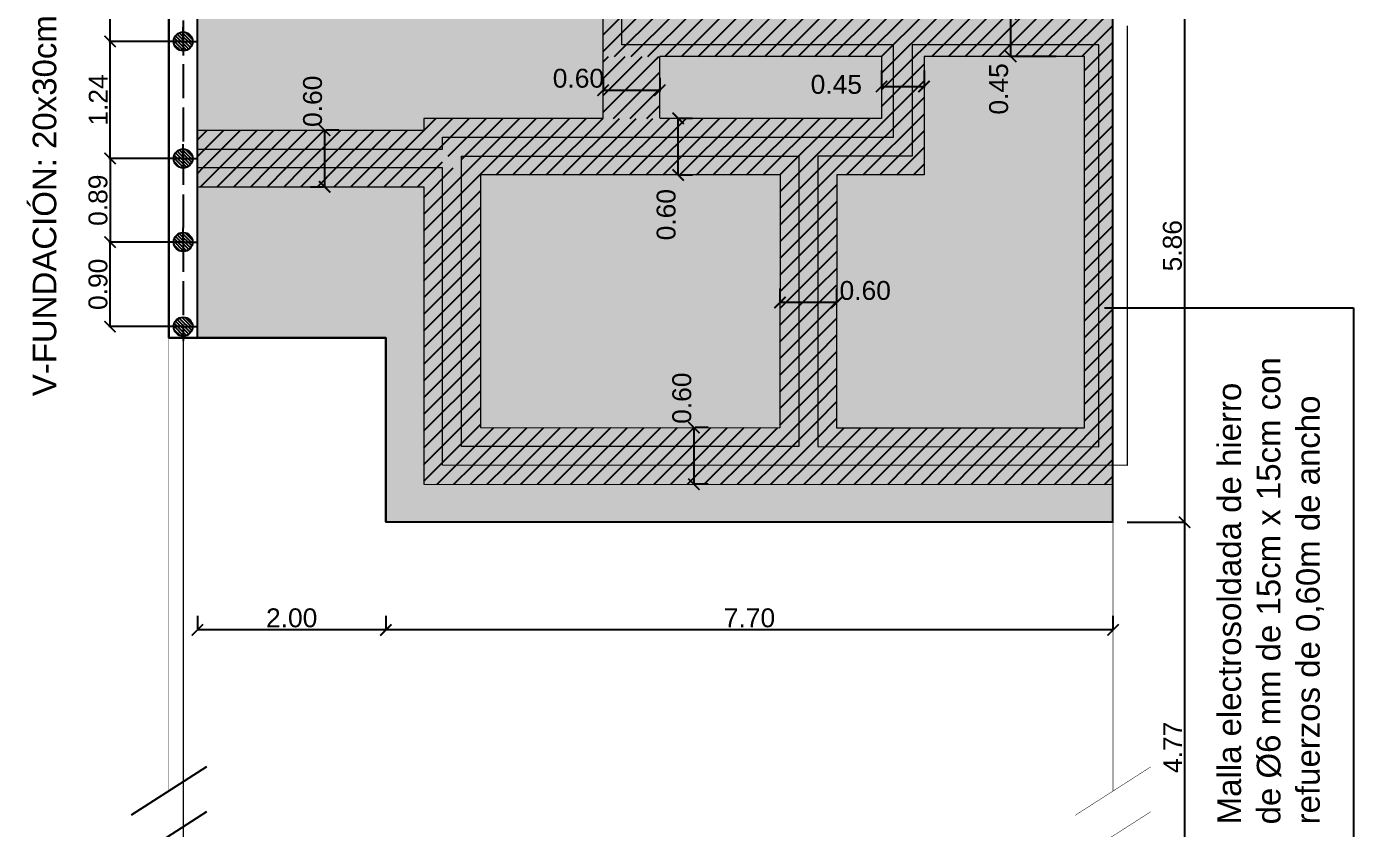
# Model space of a CAD drawing. Header units: millimetres. Extents: x 157 to 449, y 13 to 189.
# Drawn here: x 229.57 to 243.63, y 136.63 to 145.14 of the extents above; entities that cross this region are included whole.
import ezdxf

# ---------------------------------------------------------------- set-up
doc = ezdxf.new("R2010")
doc.units = ezdxf.units.MM
doc.header["$LTSCALE"] = 0.1
doc.header["$MEASUREMENT"] = 0
doc.header["$PDMODE"] = 3
doc.header["$PDSIZE"] = 0.1
for name, pattern in [('ACAD_ISO02W100', [15, 12, -3]), ('ACAD_ISO04W100', [30, 24, -3, 0, -3]), ('ACAD_ISO10W100', [18, 12, -3, 0, -3])]:
    doc.linetypes.add(name, pattern=pattern)
doc.layers.get('DEFPOINTS').update_dxf_attribs({"color": 1})
for name, color, linetype in [('11.Ejes', 1, 'ACAD_ISO04W100'), ('armadura', 10, 'Continuous'), ('CONT_PLATEA', 4, 'Continuous'), ('EJES', 6, 'Continuous'), ('Funadciones', 7, 'Continuous'), ('FUNDACIONES-COTAS', 3, 'Continuous'), ('FUNDACIONES-TEXTOS', 2, 'Continuous'), ('POLILINEA SUP', 150, 'Continuous'), ('vigas de encadenado', 2, 'Continuous')]:
    doc.layers.add(name, color=color, linetype=linetype)
for name, color, linetype, lineweight in [('17.Sombras', 8, 'Continuous', 5), ('CONT_MURO', 3, 'Continuous', 0), ('SOMBRA', 1, 'Continuous', 0)]:
    doc.layers.add(name, color=color, linetype=linetype, lineweight=lineweight)
doc.styles.add('Arial20', font='arial.ttf', dxfattribs={"height": 0.2})
doc.dimstyles.new('COTA-1-100', dxfattribs={"dimtxt": 0.2, "dimasz": 0.12, "dimexe": 0.012, "dimexo": 0.15, "dimgap": 0.025, "dimtad": 1, "dimzin": 0, "dimdsep": 46, "dimtxsty": 'Arial20', "dimblk1": 'ARCHTICK', "dimblk2": 'ARCHTICK', "dimsah": 1, "dimcen": 0.09, "dimclrd": 256, "dimclre": 256, "dimclrt": 256, "dimazin": 0, "dimtfac": 1, "dimtofl": 0, "dimtmove": 2, "dimatfit": 3, "dimldrblk": 'ARCHTICK', "dimfxl": 1, "dimtolj": 1, "dimtzin": 0, "dimarcsym": 0})

# ---------------------------------------------------------------- blocks, each defined once
blk = doc.blocks.new('_ARCHTICK')
at = {"color": 0, "linetype": 'ByBlock', "const_width": 0.15}
blk.add_lwpolyline([(-0.5, -0.5), (0.5, 0.5)], dxfattribs=at)
blk = doc.blocks.new('*D55')
at = {"layer": 'DEFPOINTS', "color": 0, "transparency": 16777216}
for p in [(241.081, 145.747), (241.081, 139.889), (241.839, 139.889)]:
    blk.add_point(p, dxfattribs=at)
at = {"layer": 'FUNDACIONES-COTAS', "lineweight": -2, "transparency": 16777216}
for p, q in [((241.231, 145.747), (241.851, 145.747)), ((241.839, 145.747), (241.839, 139.889)), ((241.231, 139.889), (241.851, 139.889))]:
    blk.add_line(p, q, dxfattribs=at)
at = {"layer": 'FUNDACIONES-COTAS', "lineweight": -2, "transparency": 16777216, "xscale": 0.12, "yscale": 0.12, "zscale": 0.12}
for p, rotation in [((241.839, 145.747), 90), ((241.839, 139.889), 270)]:
    blk.add_blockref('_ARCHTICK', p, dxfattribs=dict(at, rotation=rotation))
at = {"layer": 'FUNDACIONES-COTAS', "transparency": 16777216, "insert": (241.711, 142.818), "char_height": 0.2, "attachment_point": 5, "rotation": 90, "style": 'Arial20'}
blk.add_mtext('\\A1;5.86', dxfattribs=at)
blk = doc.blocks.new('*D49')
at = {"layer": 'DEFPOINTS', "color": 0, "transparency": 16777216}
for p in [(236.476, 144.167), (236.476, 144.167), (236.476, 143.567)]:
    blk.add_point(p, dxfattribs=at)
at = {"layer": 'FUNDACIONES-COTAS', "lineweight": -2, "transparency": 16777216}
for p, q in [((236.476, 143.567), (236.476, 144.167)), ((236.626, 144.167), (236.488, 144.167)), ((236.626, 143.567), (236.488, 143.567))]:
    blk.add_line(p, q, dxfattribs=at)
at = {"layer": 'FUNDACIONES-COTAS', "lineweight": -2, "transparency": 16777216, "xscale": 0.12, "yscale": 0.12, "zscale": 0.12}
for p, rotation in [((236.476, 144.167), 90), ((236.476, 143.567), 270)]:
    blk.add_blockref('_ARCHTICK', p, dxfattribs=dict(at, rotation=rotation))
at = {"layer": 'FUNDACIONES-COTAS', "transparency": 16777216, "insert": (236.349, 143.147), "char_height": 0.2, "attachment_point": 5, "rotation": 90, "style": 'Arial20'}
blk.add_mtext('\\A1;0.60', dxfattribs=at)
blk = doc.blocks.new('*D50')
at = {"layer": 'DEFPOINTS', "color": 0, "transparency": 16777216}
for p in [(232.731, 144.042), (232.731, 143.442), (232.731, 143.442)]:
    blk.add_point(p, dxfattribs=at)
at = {"layer": 'FUNDACIONES-COTAS', "lineweight": -2, "transparency": 16777216}
for p, q in [((232.731, 144.042), (232.731, 143.442)), ((232.881, 144.042), (232.743, 144.042)), ((232.581, 143.442), (232.719, 143.442))]:
    blk.add_line(p, q, dxfattribs=at)
at = {"layer": 'FUNDACIONES-COTAS', "lineweight": -2, "transparency": 16777216, "xscale": 0.12, "yscale": 0.12, "zscale": 0.12}
for p, rotation in [((232.731, 144.042), 90), ((232.731, 143.442), 270)]:
    blk.add_blockref('_ARCHTICK', p, dxfattribs=dict(at, rotation=rotation))
at = {"layer": 'FUNDACIONES-COTAS', "transparency": 16777216, "insert": (232.604, 144.348), "char_height": 0.2, "attachment_point": 5, "rotation": 90, "style": 'Arial20'}
blk.add_mtext('\\A1;0.60', dxfattribs=at)
blk = doc.blocks.new('*D51')
at = {"layer": 'DEFPOINTS', "color": 0, "transparency": 16777216}
for p in [(233.38, 138.748), (233.38, 138.748), (241.081, 138.748)]:
    blk.add_point(p, dxfattribs=at)
at = {"layer": 'FUNDACIONES-COTAS', "lineweight": -2, "transparency": 16777216}
for p, q in [((233.38, 138.898), (233.38, 138.76)), ((241.081, 138.898), (241.081, 138.76)), ((241.081, 138.748), (233.38, 138.748))]:
    blk.add_line(p, q, dxfattribs=at)
at = {"layer": 'FUNDACIONES-COTAS', "lineweight": -2, "transparency": 16777216, "xscale": 0.12, "yscale": 0.12, "zscale": 0.12, "rotation": 180}
blk.add_blockref('_ARCHTICK', (233.38, 138.748), dxfattribs=at)
at = {"layer": 'FUNDACIONES-COTAS', "lineweight": -2, "transparency": 16777216, "xscale": 0.12, "yscale": 0.12, "zscale": 0.12}
blk.add_blockref('_ARCHTICK', (241.081, 138.748), dxfattribs=at)
at = {"layer": 'FUNDACIONES-COTAS', "transparency": 16777216, "insert": (237.231, 138.875), "char_height": 0.2, "attachment_point": 5, "style": 'Arial20'}
blk.add_mtext('\\A1;7.70', dxfattribs=at)
blk = doc.blocks.new('*D52')
at = {"layer": 'DEFPOINTS', "color": 0, "transparency": 16777216}
for p in [(231.384, 138.748), (231.384, 138.748), (233.38, 138.748)]:
    blk.add_point(p, dxfattribs=at)
at = {"layer": 'FUNDACIONES-COTAS', "lineweight": -2, "transparency": 16777216}
for p, q in [((231.384, 138.898), (231.384, 138.76)), ((233.38, 138.898), (233.38, 138.76)), ((233.38, 138.748), (231.384, 138.748))]:
    blk.add_line(p, q, dxfattribs=at)
at = {"layer": 'FUNDACIONES-COTAS', "lineweight": -2, "transparency": 16777216, "xscale": 0.12, "yscale": 0.12, "zscale": 0.12, "rotation": 180}
blk.add_blockref('_ARCHTICK', (231.384, 138.748), dxfattribs=at)
at = {"layer": 'FUNDACIONES-COTAS', "lineweight": -2, "transparency": 16777216, "xscale": 0.12, "yscale": 0.12, "zscale": 0.12}
blk.add_blockref('_ARCHTICK', (233.38, 138.748), dxfattribs=at)
at = {"layer": 'FUNDACIONES-COTAS', "transparency": 16777216, "insert": (232.382, 138.875), "char_height": 0.2, "attachment_point": 5, "style": 'Arial20'}
blk.add_mtext('\\A1;2.00', dxfattribs=at)
blk = doc.blocks.new('*D53')
at = {"layer": 'DEFPOINTS', "color": 0, "transparency": 16777216}
for p in [(236.642, 140.891), (236.642, 140.291), (236.642, 140.291)]:
    blk.add_point(p, dxfattribs=at)
at = {"layer": 'FUNDACIONES-COTAS', "lineweight": -2, "transparency": 16777216}
for p, q in [((236.642, 140.891), (236.642, 140.291)), ((236.792, 140.891), (236.654, 140.891)), ((236.792, 140.291), (236.654, 140.291))]:
    blk.add_line(p, q, dxfattribs=at)
at = {"layer": 'FUNDACIONES-COTAS', "lineweight": -2, "transparency": 16777216, "xscale": 0.12, "yscale": 0.12, "zscale": 0.12}
for p, rotation in [((236.642, 140.891), 90), ((236.642, 140.291), 270)]:
    blk.add_blockref('_ARCHTICK', p, dxfattribs=dict(at, rotation=rotation))
at = {"layer": 'FUNDACIONES-COTAS', "transparency": 16777216, "insert": (236.515, 141.203), "char_height": 0.2, "attachment_point": 5, "rotation": 90, "style": 'Arial20'}
blk.add_mtext('\\A1;0.60', dxfattribs=at)
blk = doc.blocks.new('*D54')
at = {"layer": 'DEFPOINTS', "color": 0, "transparency": 16777216}
for p in [(237.554, 142.216), (237.554, 142.216), (238.154, 142.216)]:
    blk.add_point(p, dxfattribs=at)
at = {"layer": 'FUNDACIONES-COTAS', "lineweight": -2, "transparency": 16777216}
for p, q in [((237.554, 142.366), (237.554, 142.228)), ((238.154, 142.366), (238.154, 142.228)), ((238.154, 142.216), (237.554, 142.216))]:
    blk.add_line(p, q, dxfattribs=at)
at = {"layer": 'FUNDACIONES-COTAS', "lineweight": -2, "transparency": 16777216, "xscale": 0.12, "yscale": 0.12, "zscale": 0.12, "rotation": 180}
blk.add_blockref('_ARCHTICK', (237.554, 142.216), dxfattribs=at)
at = {"layer": 'FUNDACIONES-COTAS', "lineweight": -2, "transparency": 16777216, "xscale": 0.12, "yscale": 0.12, "zscale": 0.12}
blk.add_blockref('_ARCHTICK', (238.154, 142.216), dxfattribs=at)
at = {"layer": 'FUNDACIONES-COTAS', "transparency": 16777216, "insert": (238.457, 142.343), "char_height": 0.2, "attachment_point": 5, "style": 'Arial20'}
blk.add_mtext('\\A1;0.60', dxfattribs=at)
blk = doc.blocks.new('*D62')
at = {"layer": 'DEFPOINTS', "color": 0, "transparency": 16777216}
for p in [(239.998, 145.273), (240.631, 145.273), (240.631, 144.823)]:
    blk.add_point(p, dxfattribs=at)
at = {"layer": 'FUNDACIONES-COTAS', "lineweight": -2, "transparency": 16777216}
for p, q in [((240.481, 145.273), (239.986, 145.273)), ((239.998, 144.823), (239.998, 145.273)), ((240.481, 144.823), (239.986, 144.823))]:
    blk.add_line(p, q, dxfattribs=at)
at = {"layer": 'FUNDACIONES-COTAS', "lineweight": -2, "transparency": 16777216, "xscale": 0.12, "yscale": 0.12, "zscale": 0.12}
for p, rotation in [((239.998, 145.273), 90), ((239.998, 144.823), 270)]:
    blk.add_blockref('_ARCHTICK', p, dxfattribs=dict(at, rotation=rotation))
at = {"layer": 'FUNDACIONES-COTAS', "transparency": 16777216, "insert": (239.871, 144.479), "char_height": 0.2, "attachment_point": 5, "rotation": 90, "style": 'Arial20'}
blk.add_mtext('\\A1;0.45', dxfattribs=at)
blk = doc.blocks.new('*D63')
at = {"layer": 'DEFPOINTS', "color": 0, "transparency": 16777216}
for p in [(235.68, 144.748), (236.28, 144.748), (235.68, 144.464)]:
    blk.add_point(p, dxfattribs=at)
at = {"layer": 'FUNDACIONES-COTAS', "lineweight": -2, "transparency": 16777216}
for p, q in [((235.68, 144.598), (235.68, 144.452)), ((236.28, 144.598), (236.28, 144.452)), ((236.28, 144.464), (235.68, 144.464))]:
    blk.add_line(p, q, dxfattribs=at)
at = {"layer": 'FUNDACIONES-COTAS', "lineweight": -2, "transparency": 16777216, "xscale": 0.12, "yscale": 0.12, "zscale": 0.12, "rotation": 180}
blk.add_blockref('_ARCHTICK', (235.68, 144.464), dxfattribs=at)
at = {"layer": 'FUNDACIONES-COTAS', "lineweight": -2, "transparency": 16777216, "xscale": 0.12, "yscale": 0.12, "zscale": 0.12}
blk.add_blockref('_ARCHTICK', (236.28, 144.464), dxfattribs=at)
at = {"layer": 'FUNDACIONES-COTAS', "transparency": 16777216, "insert": (235.419, 144.591), "char_height": 0.2, "attachment_point": 5, "style": 'Arial20'}
blk.add_mtext('\\A1;0.60', dxfattribs=at)
blk = doc.blocks.new('*D64')
at = {"layer": 'DEFPOINTS', "color": 0, "transparency": 16777216}
for p in [(241.081, 139.889), (241.081, 135.119), (241.839, 135.119)]:
    blk.add_point(p, dxfattribs=at)
at = {"layer": 'FUNDACIONES-COTAS', "lineweight": -2, "transparency": 16777216}
for p, q in [((241.231, 139.889), (241.851, 139.889)), ((241.839, 139.889), (241.839, 135.119)), ((241.231, 135.119), (241.851, 135.119))]:
    blk.add_line(p, q, dxfattribs=at)
at = {"layer": 'FUNDACIONES-COTAS', "lineweight": -2, "transparency": 16777216, "xscale": 0.12, "yscale": 0.12, "zscale": 0.12}
for p, rotation in [((241.839, 139.889), 90), ((241.839, 135.119), 270)]:
    blk.add_blockref('_ARCHTICK', p, dxfattribs=dict(at, rotation=rotation))
at = {"layer": 'FUNDACIONES-COTAS', "transparency": 16777216, "insert": (241.714, 137.504), "char_height": 0.2, "attachment_point": 5, "rotation": 90, "style": 'Arial20'}
blk.add_mtext('\\A1;4.77', dxfattribs=at)
blk = doc.blocks.new('*D262')
at = {"layer": 'DEFPOINTS', "color": 0, "transparency": 16777216}
for p in [(230.458, 142.857), (231.232, 142.857), (231.232, 141.961)]:
    blk.add_point(p, dxfattribs=at)
at = {"layer": 'FUNDACIONES-COTAS', "lineweight": -2, "transparency": 16777216}
for p, q in [((231.082, 142.857), (230.446, 142.857)), ((230.458, 141.961), (230.458, 142.857)), ((231.082, 141.961), (230.446, 141.961))]:
    blk.add_line(p, q, dxfattribs=at)
at = {"layer": 'FUNDACIONES-COTAS', "lineweight": -2, "transparency": 16777216, "xscale": 0.12, "yscale": 0.12, "zscale": 0.12}
for p, rotation in [((230.458, 142.857), 90), ((230.458, 141.961), 270)]:
    blk.add_blockref('_ARCHTICK', p, dxfattribs=dict(at, rotation=rotation))
at = {"layer": 'FUNDACIONES-COTAS', "transparency": 16777216, "insert": (230.331, 142.409), "char_height": 0.2, "attachment_point": 5, "rotation": 90, "style": 'Arial20'}
blk.add_mtext('\\A1;0.90', dxfattribs=at)
blk = doc.blocks.new('*D263')
at = {"layer": 'DEFPOINTS', "color": 0, "transparency": 16777216}
for p in [(231.232, 143.743), (230.458, 142.857), (231.232, 142.857)]:
    blk.add_point(p, dxfattribs=at)
at = {"layer": 'FUNDACIONES-COTAS', "lineweight": -2, "transparency": 16777216}
for p, q in [((231.082, 143.743), (230.446, 143.743)), ((230.458, 143.743), (230.458, 142.857)), ((231.082, 142.857), (230.446, 142.857))]:
    blk.add_line(p, q, dxfattribs=at)
at = {"layer": 'FUNDACIONES-COTAS', "lineweight": -2, "transparency": 16777216, "xscale": 0.12, "yscale": 0.12, "zscale": 0.12}
for p, rotation in [((230.458, 143.743), 90), ((230.458, 142.857), 270)]:
    blk.add_blockref('_ARCHTICK', p, dxfattribs=dict(at, rotation=rotation))
at = {"layer": 'FUNDACIONES-COTAS', "transparency": 16777216, "insert": (230.331, 143.3), "char_height": 0.2, "attachment_point": 5, "rotation": 90, "style": 'Arial20'}
blk.add_mtext('\\A1;0.89', dxfattribs=at)
blk = doc.blocks.new('*D264')
at = {"layer": 'DEFPOINTS', "color": 0, "transparency": 16777216}
for p in [(230.458, 144.982), (231.232, 144.982), (231.232, 143.743)]:
    blk.add_point(p, dxfattribs=at)
at = {"layer": 'FUNDACIONES-COTAS', "lineweight": -2, "transparency": 16777216}
for p, q in [((231.082, 144.982), (230.446, 144.982)), ((230.458, 143.743), (230.458, 144.982)), ((231.082, 143.743), (230.446, 143.743))]:
    blk.add_line(p, q, dxfattribs=at)
at = {"layer": 'FUNDACIONES-COTAS', "lineweight": -2, "transparency": 16777216, "xscale": 0.12, "yscale": 0.12, "zscale": 0.12}
for p, rotation in [((230.458, 144.982), 90), ((230.458, 143.743), 270)]:
    blk.add_blockref('_ARCHTICK', p, dxfattribs=dict(at, rotation=rotation))
at = {"layer": 'FUNDACIONES-COTAS', "transparency": 16777216, "insert": (230.333, 144.362), "char_height": 0.2, "attachment_point": 5, "rotation": 90, "style": 'Arial20'}
blk.add_mtext('\\A1;1.24', dxfattribs=at)
blk = doc.blocks.new('*D265')
at = {"layer": 'DEFPOINTS', "color": 0, "transparency": 16777216}
for p in [(230.458, 146.202), (231.232, 146.202), (231.232, 144.982)]:
    blk.add_point(p, dxfattribs=at)
at = {"layer": 'FUNDACIONES-COTAS', "lineweight": -2, "transparency": 16777216}
for p, q in [((231.082, 146.202), (230.446, 146.202)), ((230.458, 144.982), (230.458, 146.202)), ((231.082, 144.982), (230.446, 144.982))]:
    blk.add_line(p, q, dxfattribs=at)
at = {"layer": 'FUNDACIONES-COTAS', "lineweight": -2, "transparency": 16777216, "xscale": 0.12, "yscale": 0.12, "zscale": 0.12}
for p, rotation in [((230.458, 146.202), 90), ((230.458, 144.982), 270)]:
    blk.add_blockref('_ARCHTICK', p, dxfattribs=dict(at, rotation=rotation))
at = {"layer": 'FUNDACIONES-COTAS', "transparency": 16777216, "insert": (230.333, 145.592), "char_height": 0.2, "attachment_point": 5, "rotation": 90, "style": 'Arial20'}
blk.add_mtext('\\A1;1.22', dxfattribs=at)
blk = doc.blocks.new('*D393')
at = {"layer": 'DEFPOINTS', "color": 0, "transparency": 16777216}
for p in [(238.63, 144.823), (239.08, 144.823), (239.08, 144.505)]:
    blk.add_point(p, dxfattribs=at)
at = {"layer": 'FUNDACIONES-COTAS', "lineweight": -2, "transparency": 16777216}
for p, q in [((238.63, 144.673), (238.63, 144.493)), ((239.08, 144.673), (239.08, 144.493)), ((238.63, 144.505), (239.08, 144.505))]:
    blk.add_line(p, q, dxfattribs=at)
at = {"layer": 'FUNDACIONES-COTAS', "lineweight": -2, "transparency": 16777216, "xscale": 0.12, "yscale": 0.12, "zscale": 0.12, "rotation": 180}
blk.add_blockref('_ARCHTICK', (238.63, 144.505), dxfattribs=at)
at = {"layer": 'FUNDACIONES-COTAS', "lineweight": -2, "transparency": 16777216, "xscale": 0.12, "yscale": 0.12, "zscale": 0.12}
blk.add_blockref('_ARCHTICK', (239.08, 144.505), dxfattribs=at)
at = {"layer": 'FUNDACIONES-COTAS', "transparency": 16777216, "insert": (238.151, 144.526), "char_height": 0.2, "attachment_point": 5, "style": 'Arial20'}
blk.add_mtext('\\A1;0.45', dxfattribs=at)

msp = doc.modelspace()

# ---------------------------------------------------------------- hatches: boundary and pattern name
at = {"layer": 'armadura'}
h = msp.add_hatch(dxfattribs=at)
h.set_pattern_fill('ANSI31', color=256)
h.set_pattern_definition([(45, (2747.74815, 1804.8812), (-0.0883883476, 0.0883883476), [])])
h.paths.add_polyline_path([(236.2802, 148.9425), (231.3822, 148.9424), (231.3822, 148.5424), (235.8802, 148.5425), (235.8802, 147.5457), (237.8801, 147.5457), (237.8802, 144.9473), (241.0811, 144.9473), (241.0811, 145.2725), (238.0052, 145.2725), (238.0051, 147.8707), (236.2802, 147.8707)])
h.paths.add_polyline_path([(241.0811, 140.489), (234.1802, 140.4924), (234.1802, 143.6424), (231.3828, 143.6425), (231.3829, 143.4425), (233.7802, 143.4425), (233.7802, 140.2923), (241.0811, 140.289)])
h.paths.add_polyline_path([(233.9802, 143.7674), (238.9552, 143.7674), (238.9552, 144.9473), (235.8802, 144.9473), (235.8802, 147.5457), (235.8802, 148.5425), (231.3822, 148.5424), (231.3822, 148.3424), (235.6802, 148.3425), (235.6802, 144.8225), (238.6302, 144.8225), (238.6302, 144.1674), (233.7802, 144.1674), (233.7802, 144.0425), (231.3828, 144.0425), (231.3828, 143.6425), (233.9802, 143.6424)])
h.paths.add_polyline_path([(237.9551, 143.7674), (234.1802, 143.7674), (234.1802, 140.4915), (237.9536, 140.4898)])
h.paths.add_polyline_path([(234.3802, 143.5674), (237.555, 143.5674), (237.5537, 140.8907), (234.3802, 140.8923)], flags=16)
h.paths.add_polyline_path([(241.0811, 144.9473), (238.9552, 144.9473), (238.9552, 143.7674), (237.9551, 143.7674), (237.9536, 140.4907), (241.0811, 140.489)])
h.paths.add_polyline_path([(238.155, 143.5674), (239.0802, 143.5674), (239.0802, 144.8225), (240.7811, 144.8225), (240.7811, 140.8892), (238.1537, 140.8904)], flags=16)
h.paths.add_polyline_path([(237.8801, 147.5457), (235.8802, 147.5457), (235.8802, 144.9473), (237.8802, 144.9473)], flags=16)
h.paths.add_polyline_path([(237.5551, 147.4207), (237.5552, 145.2725), (236.2802, 145.2725), (236.2802, 147.4207)], flags=17)
h = msp.add_hatch(dxfattribs=at)
h.set_pattern_fill('ANSI31', color=256)
h.set_pattern_definition([(45, (236.01414, 144.39129), (-0.088388, 0.088388), [])])
h.paths.add_polyline_path([(236.2802, 144.8234), (235.6802, 144.8234), (235.6802, 144.1674), (236.2802, 144.1674)])
at = {"layer": 'Funadciones'}
h = msp.add_hatch(dxfattribs=at)
h.set_pattern_fill('_USER', color=1, scale=0.025, angle=45, style=0, pattern_type=0)
h.set_pattern_definition([(135, (1221.58397, -285.46823), (0.01767766953, 0.01767766953), [])])
h.paths.add_polyline_path([(231.3321, 144.9824, 1), (231.1321, 144.9824, 1)])
h = msp.add_hatch(dxfattribs=at)
h.set_pattern_fill('_USER', color=1, scale=0.025, angle=45, style=0, pattern_type=0)
h.set_pattern_definition([(135, (1221.583777, -286.708174), (0.01767766953, 0.01767766953), [])])
h.paths.add_polyline_path([(231.332, 143.7425, 1), (231.132, 143.7425, 1)])
h = msp.add_hatch(dxfattribs=at)
h.set_pattern_fill('_USER', color=1, scale=0.025, angle=45, style=0, pattern_type=0)
h.set_pattern_definition([(135, (1221.58378, -287.593357), (0.01767766953, 0.01767766953), [])])
h.paths.add_polyline_path([(231.332, 142.8573, 1), (231.132, 142.8573, 1)])
h = msp.add_hatch(dxfattribs=at)
h.set_pattern_fill('_USER', color=1, scale=0.025, angle=45, style=0, pattern_type=0)
h.set_pattern_definition([(135, (1221.583785, -288.489728), (0.01767766953, 0.01767766953), [])])
h.paths.add_polyline_path([(231.332, 141.9609, 1), (231.132, 141.9609, 1)])
at = {"layer": 'SOMBRA', "true_color": 0xafd9aa, "transparency": 33554585}
h = msp.add_hatch(color=9, dxfattribs=at)
h.dxf.hatch_style = 1
h.paths.add_polyline_path([(241.0811, 148.9902), (241.0811, 145.7473), (239.7806, 145.7473), (238.4801, 145.7473), (238.4721, 149.3345), (231.3831, 149.3424), (231.3831, 141.8427), (233.3802, 141.8427), (233.3801, 139.8927), (241.0811, 139.889)])

# ---------------------------------------------------------------- linework, layer by layer
at = {"layer": '11.Ejes', "ltscale": 0.5}
for p, q in [((231.2321, 144.9824), (231.2321, 145.1324)), ((231.2321, 144.9824), (231.0821, 144.9824)), ((231.2321, 144.9824), (231.3821, 144.9824)), ((231.2321, 144.9824), (231.2321, 144.8324)), ((231.232, 143.7425), (231.232, 143.8925)), ((231.232, 143.7425), (231.082, 143.7425)), ((231.232, 143.7425), (231.382, 143.7425)), ((231.232, 143.7425), (231.232, 143.5925)), ((231.232, 142.8573), (231.232, 143.0073)), ((231.232, 142.8573), (231.082, 142.8573)), ((231.232, 142.8573), (231.382, 142.8573)), ((231.232, 142.8573), (231.232, 142.7073)), ((231.232, 141.9609), (231.082, 141.9609)), ((231.232, 141.9609), (231.382, 141.9609)), ((231.232, 141.9609), (231.232, 141.8109))]:
    msp.add_line(p, q, dxfattribs=at)
at = {"layer": '11.Ejes'}
for points in [[(231.4811, 137.2975), (230.6811, 136.7844)], [(231.4811, 136.8223), (230.6811, 136.3092)]]:
    msp.add_lwpolyline(points, dxfattribs=at)
at = {"layer": '17.Sombras', "color": 8, "true_color": 0x7d7d7d}
msp.add_line((231.2317, 141.8448), (231.2317, 135.564), dxfattribs=at)
at = {"layer": 'CONT_MURO', "color": 2}
for p, q in [((235.6802, 144.1674), (235.6802, 148.3425)), ((238.6302, 144.8225), (236.2802, 144.8225)), ((236.2802, 144.1737), (236.2802, 144.8225)), ((238.6302, 144.8225), (238.6302, 144.1674)), ((239.0802, 144.8225), (239.0802, 143.5674)), ((240.7811, 144.8225), (239.0802, 144.8225)), ((240.7811, 140.8892), (240.7811, 144.8225)), ((233.7802, 144.1674), (233.7802, 144.0425)), ((235.6802, 144.1674), (233.7802, 144.1674)), ((238.6302, 144.1674), (236.2802, 144.1674)), ((231.3828, 144.0425), (233.7802, 144.0425)), ((237.555, 143.5674), (234.3802, 143.5674)), ((234.3802, 143.5674), (234.3802, 140.8923)), ((237.555, 143.5674), (237.5537, 140.8907)), ((238.155, 143.5674), (238.1537, 140.8904)), ((239.0802, 143.5674), (238.155, 143.5674)), ((231.3829, 143.4425), (233.7802, 143.4425)), ((233.7802, 143.4425), (233.7802, 140.2923)), ((234.3802, 140.8923), (237.5537, 140.8907)), ((238.1537, 140.8904), (240.7811, 140.8904)), ((233.7802, 140.2923), (241.081, 140.289))]:
    msp.add_line(p, q, dxfattribs=at)
at = {"layer": 'CONT_MURO'}
for p, q in [((235.8802, 144.9473), (235.8802, 147.5457)), ((241.2302, 145.1473), (241.2302, 140.4889)), ((238.7552, 144.9473), (235.8802, 144.9473)), ((236.2802, 144.9466), (236.2802, 144.9473)), ((238.7552, 143.9674), (238.7552, 144.9473)), ((233.9802, 143.8424), (233.9802, 143.9674)), ((233.9802, 143.9674), (238.7552, 143.9674)), ((231.3828, 143.8425), (233.9802, 143.8424)), ((233.9802, 143.6424), (231.3828, 143.6425)), ((233.9802, 140.4924), (233.9802, 143.6424)), ((241.2302, 140.4889), (233.9802, 140.4924))]:
    msp.add_line(p, q, dxfattribs=at)
for points in [[(237.9536, 140.6905), (240.9302, 140.689), (240.9302, 144.9473), (238.9552, 144.9473), (238.9552, 143.7674), (237.9551, 143.7674)], [(237.7551, 143.7674), (237.7536, 140.6906), (234.1802, 140.6923), (234.1802, 143.7674)]]:
    msp.add_lwpolyline(points, close=True, dxfattribs=at)
at = {"layer": 'CONT_PLATEA'}
msp.add_lwpolyline([(241.0811, 139.889), (233.3801, 139.8927), (233.3802, 141.8427), (231.3831, 141.8427)], dxfattribs=at)
at = {"layer": 'EJES', "linetype": 'ACAD_ISO10W100', "ltscale": 0.6, "const_width": 0.005}
for points in [[(231.0811, 150.0896), (231.0811, 143.7948)], [(241.0811, 150.0896), (241.0811, 137.041), (241.0811, 137.041)], [(231.0811, 143.8728), (231.0811, 137.041)], [(241.4811, 137.2975), (240.6811, 136.7844)], [(241.4811, 136.8223), (240.6811, 136.3092)]]:
    msp.add_lwpolyline(points, dxfattribs=at)
at = {"layer": 'Funadciones', "color": 1}
for centre in [(231.2321, 144.9824), (231.232, 143.7425), (231.232, 142.8573), (231.232, 141.9609)]:
    msp.add_circle(centre, 0.1, dxfattribs=at)
at = {"layer": 'FUNDACIONES-TEXTOS'}
for p, q in [((240.9904, 142.1603), (241.2122, 142.1603)), ((241.2122, 142.1603), (243.6285, 142.1603)), ((243.6285, 142.1603), (243.6285, 136.4504))]:
    msp.add_line(p, q, dxfattribs=at)
at = {"layer": 'POLILINEA SUP', "linetype": 'ACAD_ISO02W100', "ltscale": 0.3}
msp.add_line((231.2323, 149.3423), (231.2317, 141.8427), dxfattribs=at)
at = {"layer": 'POLILINEA SUP', "linetype": 'ACAD_ISO02W100', "ltscale": 10}
for p, q in [((237.5551, 143.8676), (237.5551, 143.8674)), ((241.0811, 140.889), (241.0813, 140.889)), ((240.6311, 140.589), (240.6311, 140.5892))]:
    msp.add_line(p, q, dxfattribs=at)
at = {"layer": 'vigas de encadenado'}
for p, q in [((231.0816, 141.8427), (231.0816, 149.3424)), ((231.3831, 141.8427), (231.3831, 149.3424)), ((231.3831, 141.8427), (231.0816, 141.8427))]:
    msp.add_line(p, q, dxfattribs=at)
msp.add_lwpolyline([(241.0811, 145.7473), (239.7806, 145.7473), (238.4801, 145.7473), (238.4721, 149.3345), (231.0816, 149.3424), (231.0816, 141.8427), (233.3802, 141.8427), (233.3801, 139.8927), (241.0811, 139.889)], close=True, dxfattribs=at)

# ---------------------------------------------------------------- texts
at = {"layer": 'FUNDACIONES-TEXTOS', "char_height": 0.25, "width": 5.804333, "attachment_point": 3, "rotation": 90}
for s, insert in [('{\\fArial|b0|i0|c238|p34;V\\fArial|b0|i0|c0|p34;-FUNDACIÓN\\fArial|b0|i0|c238|p34;: 2\\fArial|b0|i0|c0|p34;0\\fArial|b0|i0|c238|p34;x\\fArial|b0|i0|c0|p34;3\\fArial|b0|i0|c238|p34;0cm\\P} ', (229.6387, 145.26)), ('\\pxql;{\\fArial|b0|i0|c0|p34;Malla electrosoldada de hierro \\Pde %%C6 mm de 15cm x 15cm con \\Prefuerzos de 0,60m de ancho }', (242.1879, 142.4929))]:
    msp.add_mtext(s, dxfattribs=dict(at, insert=insert))

# ---------------------------------------------------------------- dimensions: what is measured, and where the dimension line sits
at = {"layer": 'FUNDACIONES-COTAS'}
for base, p1, p2, picture, middle in [((230.458, 146.2024), (231.2321, 144.9824), (231.2321, 146.2024), '*D265', (230.3326, 145.5924)), ((241.8386, 139.889), (241.0811, 145.7473), (241.0811, 139.889), '*D55', (241.7115, 142.8181)), ((230.458, 144.9824), (231.232, 143.7425), (231.2321, 144.9824), '*D264', (230.3326, 144.3625)), ((230.458, 142.8573), (231.232, 143.7425), (231.2317, 142.8573), '*D263', (230.3309, 143.2999)), ((230.458, 142.8573), (231.2317, 141.9609), (231.232, 142.8573), '*D262', (230.3309, 142.4091)), ((241.8386, 135.1187), (241.0811, 139.889), (241.0811, 135.1187), '*D64', (241.7136, 137.5038))]:
    dim = msp.add_linear_dim(base=base, p1=p1, p2=p2, angle=90, dimstyle='COTA-1-100', dxfattribs=at)
    dim.commit()
    dim.dimension.update_dxf_attribs({"geometry": picture, "text_midpoint": middle})
for base, p1, p2, picture, middle in [((239.9976, 145.2725), (240.6311, 144.8225), (240.6311, 145.2725), '*D62', (239.8705, 144.479)), ((232.7315, 143.4425), (232.7315, 144.0425), (232.7315, 143.4425), '*D50', (232.6044, 144.3478)), ((236.4758, 144.1674), (236.4758, 143.5674), (236.4758, 144.1674), '*D49', (236.3487, 143.1468)), ((236.6418, 140.2906), (236.6418, 140.8907), (236.6418, 140.2906), '*D53', (236.5147, 141.2027))]:
    dim = msp.add_linear_dim(base=base, p1=p1, p2=p2, angle=90, dimstyle='COTA-1-100', dxfattribs=at)
    dim.commit()
    dim.dimension.update_dxf_attribs({"geometry": picture, "text_midpoint": middle, "dimtype": 160})
for base, p1, p2, picture, middle in [((239.0802, 144.5051), (238.6302, 144.8225), (239.0802, 144.8225), '*D393', (238.1511, 144.5257)), ((235.6802, 144.4638), (236.2802, 144.7475), (235.6802, 144.7475), '*D63', (235.4188, 144.5909)), ((237.5543, 142.2156), (238.1537, 142.2156), (237.5543, 142.2156), '*D54', (238.4565, 142.3427))]:
    dim = msp.add_linear_dim(base=base, p1=p1, p2=p2, dimstyle='COTA-1-100', dxfattribs=at)
    dim.commit()
    dim.dimension.update_dxf_attribs({"geometry": picture, "text_midpoint": middle, "dimtype": 160})
for base, p1, p2, picture, middle in [((231.3835, 138.7483), (233.3801, 138.7483), (231.3835, 138.7483), '*D52', (232.3818, 138.8754)), ((233.3801, 138.7482), (241.0811, 138.7482), (233.3801, 138.7482), '*D51', (237.2306, 138.8753))]:
    dim = msp.add_linear_dim(base=base, p1=p1, p2=p2, dimstyle='COTA-1-100', dxfattribs=at)
    dim.commit()
    dim.dimension.update_dxf_attribs({"geometry": picture, "text_midpoint": middle})

doc.saveas('drawing.dxf')
